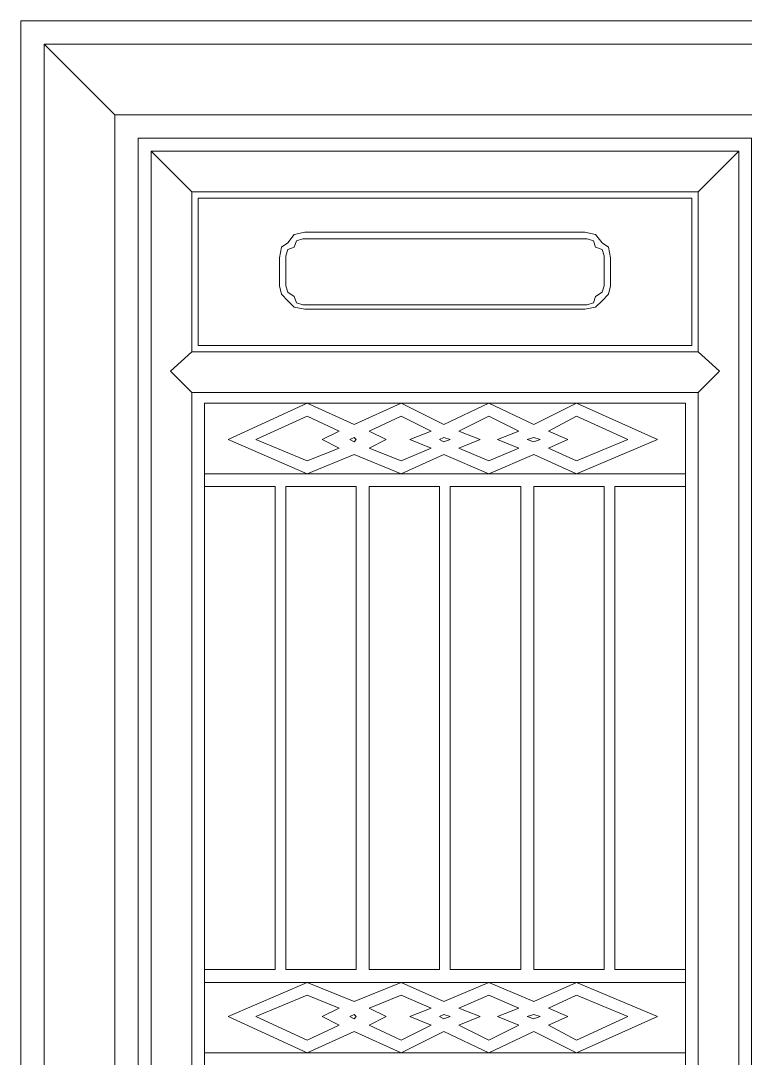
# Model space of a CAD drawing. Header units: centimetres. Extents: x -9.8 to 7.8, y -8.8 to 8.
# Drawn here: x -9.82 to -5.07, y 1.19 to 7.98 of the extents above; entities that cross this region are included whole.
import ezdxf

# ---------------------------------------------------------------- set-up
doc = ezdxf.new("R2010")
doc.units = ezdxf.units.CM
doc.header["$MEASUREMENT"] = 0
doc.layers.add('layer 1', color=7, linetype='Continuous')

msp = doc.modelspace()

# ---------------------------------------------------------------- linework, layer by layer
at = {"layer": 'layer 1', "color": 250, "lineweight": 0}
for points, knots in [([(-9.81791, 7.98399), (-9.81791, 7.98399), (7.76277, 7.98399), (7.76277, 7.98399), (7.76277, 7.98399), (7.76277, 7.98399), (7.76277, -8.84087), (7.76277, -8.84087), (7.76277, -8.84087), (7.76277, -8.84087), (-9.81791, -8.84087), (-9.81791, -8.84087), (-9.81791, -8.84087), (-9.81791, -8.84087), (-9.81791, 7.98399), (-9.81791, 7.98399)], [0, 0, 0, 0, 0.25, 0.25, 0.25, 0.25, 0.5, 0.5, 0.5, 0.5, 0.75, 0.75, 0.75, 0.75, 1, 1, 1, 1]), ([(-9.66394, 7.83002), (-9.66394, 7.83002), (7.6088, 7.83002), (7.6088, 7.83002), (7.6088, 7.83002), (7.6088, 7.83002), (7.6088, -8.6869), (7.6088, -8.6869), (7.6088, -8.6869), (7.6088, -8.6869), (-9.66394, -8.6869), (-9.66394, -8.6869), (-9.66394, -8.6869), (-9.66394, -8.6869), (-9.66394, 7.83002), (-9.66394, 7.83002)], [0, 0, 0, 0, 0.25, 0.25, 0.25, 0.25, 0.5, 0.5, 0.5, 0.5, 0.75, 0.75, 0.75, 0.75, 1, 1, 1, 1]), ([(-9.20203, 7.36811), (-9.20203, 7.36811), (7.14689, 7.36811), (7.14689, 7.36811), (7.14689, 7.36811), (7.14689, 7.36811), (7.14689, -8.22499), (7.14689, -8.22499), (7.14689, -8.22499), (7.14689, -8.22499), (-9.20203, -8.22499), (-9.20203, -8.22499), (-9.20203, -8.22499), (-9.20203, -8.22499), (-9.20203, 7.36811), (-9.20203, 7.36811)], [0, 0, 0, 0, 0.25, 0.25, 0.25, 0.25, 0.5, 0.5, 0.5, 0.5, 0.75, 0.75, 0.75, 0.75, 1, 1, 1, 1]), ([(-9.04806, -8.07102), (-9.04806, -8.07102), (-9.04806, 7.21414), (-9.04806, 7.21414), (-9.04806, 7.21414), (-9.04806, 7.21414), (2.98969, 7.21414), (2.98969, 7.21414), (2.98969, 7.21414), (2.98969, 7.21414), (2.98969, -8.07102), (2.98969, -8.07102), (2.98969, -8.07102), (2.98969, -8.07102), (-9.04806, -8.07102), (-9.04806, -8.07102)], [0, 0, 0, 0, 0.25, 0.25, 0.25, 0.25, 0.5, 0.5, 0.5, 0.5, 0.75, 0.75, 0.75, 0.75, 1, 1, 1, 1]), ([(-9.04806, -8.07102), (-9.04806, -8.07102), (-9.04806, 7.21414), (-9.04806, 7.21414), (-9.04806, 7.21414), (-9.04806, 7.21414), (-5.0308, 7.21414), (-5.0308, 7.21414), (-5.0308, 7.21414), (-5.0308, 7.21414), (-5.0308, -8.07102), (-5.0308, -8.07102), (-5.0308, -8.07102), (-5.0308, -8.07102), (-9.04806, -8.07102), (-9.04806, -8.07102)], [0, 0, 0, 0, 0.25, 0.25, 0.25, 0.25, 0.5, 0.5, 0.5, 0.5, 0.75, 0.75, 0.75, 0.75, 1, 1, 1, 1]), ([(-5.1148, -7.98702), (-5.1148, -7.98702), (-8.96406, -7.98702), (-8.96406, -7.98702), (-8.96406, -7.98702), (-8.96406, -7.98702), (-8.96406, 7.13014), (-8.96406, 7.13014), (-8.96406, 7.13014), (-8.96406, 7.13014), (-5.1148, 7.13014), (-5.1148, 7.13014), (-5.1148, 7.13014), (-5.1148, 7.13014), (-5.1148, -7.98702), (-5.1148, -7.98702)], [0, 0, 0, 0, 0.25, 0.25, 0.25, 0.25, 0.5, 0.5, 0.5, 0.5, 0.75, 0.75, 0.75, 0.75, 1, 1, 1, 1]), ([(-8.69803, 6.86411), (-8.69803, 6.86411), (-5.38065, 6.86411), (-5.38065, 6.86411), (-5.38065, 6.86411), (-5.38065, 6.86411), (-5.38065, 5.81437), (-5.38065, 5.81437), (-5.38065, 5.81437), (-5.38065, 5.81437), (-8.69803, 5.81437), (-8.69803, 5.81437), (-8.69803, 5.81437), (-8.69803, 5.81437), (-8.69803, 6.86411), (-8.69803, 6.86411)], [0, 0, 0, 0, 0.25, 0.25, 0.25, 0.25, 0.5, 0.5, 0.5, 0.5, 0.75, 0.75, 0.75, 0.75, 1, 1, 1, 1]), ([(-5.42274, 6.8222), (-5.42274, 6.8222), (-5.42274, 5.85628), (-5.42274, 5.85628), (-5.42274, 5.85628), (-5.42274, 5.85628), (-8.65612, 5.85628), (-8.65612, 5.85628), (-8.65612, 5.85628), (-8.65612, 5.85628), (-8.65612, 6.8222), (-8.65612, 6.8222), (-8.65612, 6.8222), (-8.65612, 6.8222), (-5.42274, 6.8222), (-5.42274, 6.8222), (-5.42274, 6.8222), (-5.42274, 6.8222), (-8.65612, 6.8222), (-8.65612, 6.8222)], [0, 0, 0, 0, 0.2, 0.2, 0.2, 0.2, 0.4, 0.4, 0.4, 0.4, 0.6, 0.6, 0.6, 0.6, 0.8, 0.8, 0.8, 0.8, 1, 1, 1, 1]), ([(-7.95624, 6.59826), (-7.95624, 6.59826), (-8.02621, 6.58423), (-8.02621, 6.58423), (-8.02621, 6.58423), (-8.02621, 6.58423), (-8.0683, 6.52829), (-8.0683, 6.52829)], [0, 0, 0, 0, 0.5, 0.5, 0.5, 0.5, 1, 1, 1, 1]), ([(-6.01056, 6.52829), (-6.01056, 6.52829), (-6.05265, 6.58423), (-6.05265, 6.58423), (-6.05265, 6.58423), (-6.05265, 6.58423), (-6.12262, 6.59826), (-6.12262, 6.59826)], [0, 0, 0, 0, 0.5, 0.5, 0.5, 0.5, 1, 1, 1, 1]), ([(-8.0683, 6.52829), (-8.0683, 6.52829), (-8.11021, 6.50023), (-8.11021, 6.50023), (-8.11021, 6.50023), (-8.11021, 6.50023), (-8.12424, 6.43026), (-8.12424, 6.43026)], [0, 0, 0, 0, 0.5, 0.5, 0.5, 0.5, 1, 1, 1, 1]), ([(-7.97027, 6.55617), (-7.97027, 6.55617), (-8.01218, 6.54232), (-8.01218, 6.54232), (-8.01218, 6.54232), (-8.01218, 6.54232), (-8.02621, 6.50023), (-8.02621, 6.50023)], [0, 0, 0, 0, 0.5, 0.5, 0.5, 0.5, 1, 1, 1, 1]), ([(-6.05265, 6.50023), (-6.05265, 6.50023), (-6.06668, 6.54232), (-6.06668, 6.54232), (-6.06668, 6.54232), (-6.06668, 6.54232), (-6.10859, 6.55617), (-6.10859, 6.55617)], [0, 0, 0, 0, 0.5, 0.5, 0.5, 0.5, 1, 1, 1, 1]), ([(-5.95462, 6.43026), (-5.95462, 6.43026), (-5.96865, 6.50023), (-5.96865, 6.50023), (-5.96865, 6.50023), (-5.96865, 6.50023), (-6.01056, 6.52829), (-6.01056, 6.52829)], [0, 0, 0, 0, 0.5, 0.5, 0.5, 0.5, 1, 1, 1, 1]), ([(-8.02621, 6.50023), (-8.02621, 6.50023), (-8.0683, 6.4862), (-8.0683, 6.4862), (-8.0683, 6.4862), (-8.0683, 6.4862), (-8.08215, 6.44429), (-8.08215, 6.44429)], [0, 0, 0, 0, 0.5, 0.5, 0.5, 0.5, 1, 1, 1, 1]), ([(-5.99653, 6.44429), (-5.99653, 6.44429), (-6.01056, 6.4862), (-6.01056, 6.4862), (-6.01056, 6.4862), (-6.01056, 6.4862), (-6.05265, 6.50023), (-6.05265, 6.50023)], [0, 0, 0, 0, 0.5, 0.5, 0.5, 0.5, 1, 1, 1, 1]), ([(-8.12424, 6.24823), (-8.12424, 6.24823), (-8.11021, 6.19229), (-8.11021, 6.19229), (-8.11021, 6.19229), (-8.11021, 6.19229), (-8.0683, 6.15037), (-8.0683, 6.15037)], [0, 0, 0, 0, 0.5, 0.5, 0.5, 0.5, 1, 1, 1, 1]), ([(-8.08215, 6.24823), (-8.08215, 6.24823), (-8.0683, 6.20632), (-8.0683, 6.20632), (-8.0683, 6.20632), (-8.0683, 6.20632), (-8.02621, 6.17826), (-8.02621, 6.17826)], [0, 0, 0, 0, 0.5, 0.5, 0.5, 0.5, 1, 1, 1, 1]), ([(-6.05265, 6.17826), (-6.05265, 6.17826), (-6.01056, 6.20632), (-6.01056, 6.20632), (-6.01056, 6.20632), (-6.01056, 6.20632), (-5.99653, 6.24823), (-5.99653, 6.24823)], [0, 0, 0, 0, 0.5, 0.5, 0.5, 0.5, 1, 1, 1, 1]), ([(-6.01056, 6.15037), (-6.01056, 6.15037), (-5.96865, 6.19229), (-5.96865, 6.19229), (-5.96865, 6.19229), (-5.96865, 6.19229), (-5.95462, 6.24823), (-5.95462, 6.24823)], [0, 0, 0, 0, 0.5, 0.5, 0.5, 0.5, 1, 1, 1, 1]), ([(-8.0683, 6.15037), (-8.0683, 6.15037), (-8.02621, 6.10828), (-8.02621, 6.10828), (-8.02621, 6.10828), (-8.02621, 6.10828), (-7.95624, 6.09425), (-7.95624, 6.09425)], [0, 0, 0, 0, 0.5, 0.5, 0.5, 0.5, 1, 1, 1, 1]), ([(-8.02621, 6.17826), (-8.02621, 6.17826), (-8.01218, 6.13634), (-8.01218, 6.13634), (-8.01218, 6.13634), (-8.01218, 6.13634), (-7.97027, 6.12231), (-7.97027, 6.12231)], [0, 0, 0, 0, 0.5, 0.5, 0.5, 0.5, 1, 1, 1, 1]), ([(-6.12262, 6.09425), (-6.12262, 6.09425), (-6.05265, 6.10828), (-6.05265, 6.10828), (-6.05265, 6.10828), (-6.05265, 6.10828), (-6.01056, 6.15037), (-6.01056, 6.15037)], [0, 0, 0, 0, 0.5, 0.5, 0.5, 0.5, 1, 1, 1, 1]), ([(-6.10859, 6.12231), (-6.10859, 6.12231), (-6.06668, 6.13634), (-6.06668, 6.13634), (-6.06668, 6.13634), (-6.06668, 6.13634), (-6.05265, 6.17826), (-6.05265, 6.17826)], [0, 0, 0, 0, 0.5, 0.5, 0.5, 0.5, 1, 1, 1, 1]), ([(-8.69803, -6.4054), (-8.69803, -6.4054), (-8.69803, 5.54834), (-8.69803, 5.54834), (-8.69803, 5.54834), (-8.69803, 5.54834), (-5.38065, 5.54834), (-5.38065, 5.54834), (-5.38065, 5.54834), (-5.38065, 5.54834), (-5.38065, -6.4054), (-5.38065, -6.4054), (-5.38065, -6.4054), (-5.38065, -6.4054), (-8.69803, -6.4054), (-8.69803, -6.4054)], [0, 0, 0, 0, 0.25, 0.25, 0.25, 0.25, 0.5, 0.5, 0.5, 0.5, 0.75, 0.75, 0.75, 0.75, 1, 1, 1, 1]), ([(-8.61421, -6.33543), (-8.61421, -6.33543), (-8.61421, 5.47837), (-8.61421, 5.47837), (-8.61421, 5.47837), (-8.61421, 5.47837), (-5.46465, 5.47837), (-5.46465, 5.47837), (-5.46465, 5.47837), (-5.46465, 5.47837), (-5.46465, -6.33543), (-5.46465, -6.33543), (-5.46465, -6.33543), (-5.46465, -6.33543), (-8.61421, -6.33543), (-8.61421, -6.33543)], [0, 0, 0, 0, 0.25, 0.25, 0.25, 0.25, 0.5, 0.5, 0.5, 0.5, 0.75, 0.75, 0.75, 0.75, 1, 1, 1, 1]), ([(-7.32633, 5.47837), (-7.32633, 5.47837), (-7.63427, 5.33843), (-7.63427, 5.33843), (-7.63427, 5.33843), (-7.63427, 5.33843), (-7.94221, 5.47837), (-7.94221, 5.47837), (-7.94221, 5.47837), (-7.94221, 5.47837), (-8.46024, 5.2404), (-8.46024, 5.2404), (-8.46024, 5.2404), (-8.46024, 5.2404), (-7.94221, 5.01646), (-7.94221, 5.01646), (-7.94221, 5.01646), (-7.94221, 5.01646), (-7.63427, 5.14255), (-7.63427, 5.14255), (-7.63427, 5.14255), (-7.63427, 5.14255), (-7.32633, 5.01646), (-7.32633, 5.01646), (-7.32633, 5.01646), (-7.32633, 5.01646), (-7.04645, 5.14255), (-7.04645, 5.14255), (-7.04645, 5.14255), (-7.04645, 5.14255), (-6.75254, 5.01646), (-6.75254, 5.01646), (-6.75254, 5.01646), (-6.75254, 5.01646), (-6.45845, 5.14255), (-6.45845, 5.14255), (-6.45845, 5.14255), (-6.45845, 5.14255), (-6.17857, 5.01646), (-6.17857, 5.01646), (-6.17857, 5.01646), (-6.17857, 5.01646), (-5.64668, 5.2404), (-5.64668, 5.2404), (-5.64668, 5.2404), (-5.64668, 5.2404), (-6.17857, 5.47837), (-6.17857, 5.47837), (-6.17857, 5.47837), (-6.17857, 5.47837), (-6.45845, 5.33843), (-6.45845, 5.33843), (-6.45845, 5.33843), (-6.45845, 5.33843), (-6.75254, 5.47837), (-6.75254, 5.47837), (-6.75254, 5.47837), (-6.75254, 5.47837), (-7.04645, 5.33843), (-7.04645, 5.33843), (-7.04645, 5.33843), (-7.04645, 5.33843), (-7.32633, 5.47837), (-7.32633, 5.47837)], [0, 0, 0, 0, 0.0625, 0.0625, 0.0625, 0.0625, 0.125, 0.125, 0.125, 0.125, 0.1875, 0.1875, 0.1875, 0.1875, 0.25, 0.25, 0.25, 0.25, 0.3125, 0.3125, 0.3125, 0.3125, 0.375, 0.375, 0.375, 0.375, 0.4375, 0.4375, 0.4375, 0.4375, 0.5, 0.5, 0.5, 0.5, 0.5625, 0.5625, 0.5625, 0.5625, 0.625, 0.625, 0.625, 0.625, 0.6875, 0.6875, 0.6875, 0.6875, 0.75, 0.75, 0.75, 0.75, 0.8125, 0.8125, 0.8125, 0.8125, 0.875, 0.875, 0.875, 0.875, 0.9375, 0.9375, 0.9375, 0.9375, 1, 1, 1, 1]), ([(-7.7323, 5.29652), (-7.7323, 5.29652), (-7.84436, 5.2404), (-7.84436, 5.2404), (-7.84436, 5.2404), (-7.84436, 5.2404), (-7.7323, 5.18446), (-7.7323, 5.18446), (-7.7323, 5.18446), (-7.7323, 5.18446), (-7.94221, 5.10046), (-7.94221, 5.10046), (-7.94221, 5.10046), (-7.94221, 5.10046), (-8.27821, 5.2404), (-8.27821, 5.2404), (-8.27821, 5.2404), (-8.27821, 5.2404), (-7.94221, 5.39437), (-7.94221, 5.39437), (-7.94221, 5.39437), (-7.94221, 5.39437), (-7.7323, 5.29652), (-7.7323, 5.29652)], [0, 0, 0, 0, 0.1666667, 0.1666667, 0.1666667, 0.1666667, 0.3333333, 0.3333333, 0.3333333, 0.3333333, 0.5, 0.5, 0.5, 0.5, 0.6666667, 0.6666667, 0.6666667, 0.6666667, 0.8333333, 0.8333333, 0.8333333, 0.8333333, 1, 1, 1, 1]), ([(-7.13045, 5.18446), (-7.13045, 5.18446), (-7.27039, 5.2404), (-7.27039, 5.2404), (-7.27039, 5.2404), (-7.27039, 5.2404), (-7.13045, 5.29652), (-7.13045, 5.29652), (-7.13045, 5.29652), (-7.13045, 5.29652), (-7.32633, 5.39437), (-7.32633, 5.39437), (-7.32633, 5.39437), (-7.32633, 5.39437), (-7.53624, 5.29652), (-7.53624, 5.29652), (-7.53624, 5.29652), (-7.53624, 5.29652), (-7.42436, 5.2404), (-7.42436, 5.2404), (-7.42436, 5.2404), (-7.42436, 5.2404), (-7.53624, 5.18446), (-7.53624, 5.18446), (-7.53624, 5.18446), (-7.53624, 5.18446), (-7.32633, 5.10046), (-7.32633, 5.10046), (-7.32633, 5.10046), (-7.32633, 5.10046), (-7.13045, 5.18446), (-7.13045, 5.18446)], [0, 0, 0, 0, 0.125, 0.125, 0.125, 0.125, 0.25, 0.25, 0.25, 0.25, 0.375, 0.375, 0.375, 0.375, 0.5, 0.5, 0.5, 0.5, 0.625, 0.625, 0.625, 0.625, 0.75, 0.75, 0.75, 0.75, 0.875, 0.875, 0.875, 0.875, 1, 1, 1, 1]), ([(-6.94842, 5.29652), (-6.94842, 5.29652), (-6.80848, 5.2404), (-6.80848, 5.2404), (-6.80848, 5.2404), (-6.80848, 5.2404), (-6.94842, 5.18446), (-6.94842, 5.18446), (-6.94842, 5.18446), (-6.94842, 5.18446), (-6.75254, 5.10046), (-6.75254, 5.10046), (-6.75254, 5.10046), (-6.75254, 5.10046), (-6.55648, 5.18446), (-6.55648, 5.18446), (-6.55648, 5.18446), (-6.55648, 5.18446), (-6.69642, 5.2404), (-6.69642, 5.2404), (-6.69642, 5.2404), (-6.69642, 5.2404), (-6.55648, 5.29652), (-6.55648, 5.29652), (-6.55648, 5.29652), (-6.55648, 5.29652), (-6.75254, 5.39437), (-6.75254, 5.39437), (-6.75254, 5.39437), (-6.75254, 5.39437), (-6.94842, 5.29652), (-6.94842, 5.29652)], [0, 0, 0, 0, 0.125, 0.125, 0.125, 0.125, 0.25, 0.25, 0.25, 0.25, 0.375, 0.375, 0.375, 0.375, 0.5, 0.5, 0.5, 0.5, 0.625, 0.625, 0.625, 0.625, 0.75, 0.75, 0.75, 0.75, 0.875, 0.875, 0.875, 0.875, 1, 1, 1, 1]), ([(-6.3606, 5.29652), (-6.3606, 5.29652), (-6.23451, 5.2404), (-6.23451, 5.2404), (-6.23451, 5.2404), (-6.23451, 5.2404), (-6.3606, 5.18446), (-6.3606, 5.18446), (-6.3606, 5.18446), (-6.3606, 5.18446), (-6.17857, 5.10046), (-6.17857, 5.10046), (-6.17857, 5.10046), (-6.17857, 5.10046), (-5.84256, 5.2404), (-5.84256, 5.2404), (-5.84256, 5.2404), (-5.84256, 5.2404), (-6.17857, 5.39437), (-6.17857, 5.39437), (-6.17857, 5.39437), (-6.17857, 5.39437), (-6.3606, 5.29652), (-6.3606, 5.29652)], [0, 0, 0, 0, 0.1666667, 0.1666667, 0.1666667, 0.1666667, 0.3333333, 0.3333333, 0.3333333, 0.3333333, 0.5, 0.5, 0.5, 0.5, 0.6666667, 0.6666667, 0.6666667, 0.6666667, 0.8333333, 0.8333333, 0.8333333, 0.8333333, 1, 1, 1, 1]), ([(-7.63427, 5.22655), (-7.63427, 5.22655), (-7.66233, 5.2404), (-7.66233, 5.2404), (-7.66233, 5.2404), (-7.66233, 5.2404), (-7.63427, 5.25443), (-7.63427, 5.25443), (-7.63427, 5.25443), (-7.63427, 5.25443), (-7.62024, 5.2404), (-7.62024, 5.2404), (-7.62024, 5.2404), (-7.62024, 5.2404), (-7.63427, 5.22655), (-7.63427, 5.22655)], [0, 0, 0, 0, 0.25, 0.25, 0.25, 0.25, 0.5, 0.5, 0.5, 0.5, 0.75, 0.75, 0.75, 0.75, 1, 1, 1, 1]), ([(-7.04645, 5.22655), (-7.04645, 5.22655), (-7.00436, 5.2404), (-7.00436, 5.2404), (-7.00436, 5.2404), (-7.00436, 5.2404), (-7.04645, 5.25443), (-7.04645, 5.25443), (-7.04645, 5.25443), (-7.04645, 5.25443), (-7.07433, 5.2404), (-7.07433, 5.2404), (-7.07433, 5.2404), (-7.07433, 5.2404), (-7.04645, 5.22655), (-7.04645, 5.22655)], [0, 0, 0, 0, 0.25, 0.25, 0.25, 0.25, 0.5, 0.5, 0.5, 0.5, 0.75, 0.75, 0.75, 0.75, 1, 1, 1, 1]), ([(-6.45845, 5.25443), (-6.45845, 5.25443), (-6.50054, 5.2404), (-6.50054, 5.2404), (-6.50054, 5.2404), (-6.50054, 5.2404), (-6.45845, 5.22655), (-6.45845, 5.22655)], [0, 0, 0, 0, 0.5, 0.5, 0.5, 0.5, 1, 1, 1, 1]), ([(-6.45845, 5.22655), (-6.45845, 5.22655), (-6.41654, 5.2404), (-6.41654, 5.2404), (-6.41654, 5.2404), (-6.41654, 5.2404), (-6.45845, 5.25443), (-6.45845, 5.25443)], [0, 0, 0, 0, 0.5, 0.5, 0.5, 0.5, 1, 1, 1, 1]), ([(-8.61421, 1.76905), (-8.61421, 1.76905), (-8.1523, 1.76905), (-8.1523, 1.76905), (-8.1523, 1.76905), (-8.1523, 1.76905), (-8.1523, 4.93246), (-8.1523, 4.93246), (-8.1523, 4.93246), (-8.1523, 4.93246), (-8.61421, 4.93246), (-8.61421, 4.93246)], [0, 0, 0, 0, 0.3333333, 0.3333333, 0.3333333, 0.3333333, 0.6666667, 0.6666667, 0.6666667, 0.6666667, 1, 1, 1, 1]), ([(-7.62024, 1.76905), (-7.62024, 1.76905), (-7.62024, 4.93246), (-7.62024, 4.93246), (-7.62024, 4.93246), (-7.62024, 4.93246), (-8.08215, 4.93246), (-8.08215, 4.93246), (-8.08215, 4.93246), (-8.08215, 4.93246), (-8.08215, 1.76905), (-8.08215, 1.76905), (-8.08215, 1.76905), (-8.08215, 1.76905), (-7.62024, 1.76905), (-7.62024, 1.76905)], [0, 0, 0, 0, 0.25, 0.25, 0.25, 0.25, 0.5, 0.5, 0.5, 0.5, 0.75, 0.75, 0.75, 0.75, 1, 1, 1, 1]), ([(-7.07433, 1.76905), (-7.07433, 1.76905), (-7.07433, 4.93246), (-7.07433, 4.93246), (-7.07433, 4.93246), (-7.07433, 4.93246), (-7.53624, 4.93246), (-7.53624, 4.93246), (-7.53624, 4.93246), (-7.53624, 4.93246), (-7.53624, 1.76905), (-7.53624, 1.76905), (-7.53624, 1.76905), (-7.53624, 1.76905), (-7.07433, 1.76905), (-7.07433, 1.76905)], [0, 0, 0, 0, 0.25, 0.25, 0.25, 0.25, 0.5, 0.5, 0.5, 0.5, 0.75, 0.75, 0.75, 0.75, 1, 1, 1, 1]), ([(-6.54245, 1.76905), (-6.54245, 1.76905), (-6.54245, 4.93246), (-6.54245, 4.93246), (-6.54245, 4.93246), (-6.54245, 4.93246), (-7.00436, 4.93246), (-7.00436, 4.93246), (-7.00436, 4.93246), (-7.00436, 4.93246), (-7.00436, 1.76905), (-7.00436, 1.76905), (-7.00436, 1.76905), (-7.00436, 1.76905), (-6.54245, 1.76905), (-6.54245, 1.76905)], [0, 0, 0, 0, 0.25, 0.25, 0.25, 0.25, 0.5, 0.5, 0.5, 0.5, 0.75, 0.75, 0.75, 0.75, 1, 1, 1, 1]), ([(-5.99653, 1.76905), (-5.99653, 1.76905), (-5.99653, 4.93246), (-5.99653, 4.93246), (-5.99653, 4.93246), (-5.99653, 4.93246), (-6.45845, 4.93246), (-6.45845, 4.93246), (-6.45845, 4.93246), (-6.45845, 4.93246), (-6.45845, 1.76905), (-6.45845, 1.76905), (-6.45845, 1.76905), (-6.45845, 1.76905), (-5.99653, 1.76905), (-5.99653, 1.76905)], [0, 0, 0, 0, 0.25, 0.25, 0.25, 0.25, 0.5, 0.5, 0.5, 0.5, 0.75, 0.75, 0.75, 0.75, 1, 1, 1, 1]), ([(-5.46465, 4.93246), (-5.46465, 4.93246), (-5.92656, 4.93246), (-5.92656, 4.93246), (-5.92656, 4.93246), (-5.92656, 4.93246), (-5.92656, 1.76905), (-5.92656, 1.76905), (-5.92656, 1.76905), (-5.92656, 1.76905), (-5.46465, 1.76905), (-5.46465, 1.76905)], [0, 0, 0, 0, 0.3333333, 0.3333333, 0.3333333, 0.3333333, 0.6666667, 0.6666667, 0.6666667, 0.6666667, 1, 1, 1, 1]), ([(-7.32633, 1.68505), (-7.32633, 1.68505), (-7.63427, 1.55914), (-7.63427, 1.55914), (-7.63427, 1.55914), (-7.63427, 1.55914), (-7.94221, 1.68505), (-7.94221, 1.68505), (-7.94221, 1.68505), (-7.94221, 1.68505), (-8.46024, 1.46111), (-8.46024, 1.46111), (-8.46024, 1.46111), (-8.46024, 1.46111), (-7.94221, 1.22314), (-7.94221, 1.22314), (-7.94221, 1.22314), (-7.94221, 1.22314), (-7.63427, 1.36326), (-7.63427, 1.36326), (-7.63427, 1.36326), (-7.63427, 1.36326), (-7.32633, 1.22314), (-7.32633, 1.22314), (-7.32633, 1.22314), (-7.32633, 1.22314), (-7.04645, 1.36326), (-7.04645, 1.36326), (-7.04645, 1.36326), (-7.04645, 1.36326), (-6.75254, 1.22314), (-6.75254, 1.22314), (-6.75254, 1.22314), (-6.75254, 1.22314), (-6.45845, 1.36326), (-6.45845, 1.36326), (-6.45845, 1.36326), (-6.45845, 1.36326), (-6.17857, 1.22314), (-6.17857, 1.22314), (-6.17857, 1.22314), (-6.17857, 1.22314), (-5.64668, 1.46111), (-5.64668, 1.46111), (-5.64668, 1.46111), (-5.64668, 1.46111), (-6.17857, 1.68505), (-6.17857, 1.68505), (-6.17857, 1.68505), (-6.17857, 1.68505), (-6.45845, 1.55914), (-6.45845, 1.55914), (-6.45845, 1.55914), (-6.45845, 1.55914), (-6.75254, 1.68505), (-6.75254, 1.68505), (-6.75254, 1.68505), (-6.75254, 1.68505), (-7.04645, 1.55914), (-7.04645, 1.55914), (-7.04645, 1.55914), (-7.04645, 1.55914), (-7.32633, 1.68505), (-7.32633, 1.68505)], [0, 0, 0, 0, 0.0625, 0.0625, 0.0625, 0.0625, 0.125, 0.125, 0.125, 0.125, 0.1875, 0.1875, 0.1875, 0.1875, 0.25, 0.25, 0.25, 0.25, 0.3125, 0.3125, 0.3125, 0.3125, 0.375, 0.375, 0.375, 0.375, 0.4375, 0.4375, 0.4375, 0.4375, 0.5, 0.5, 0.5, 0.5, 0.5625, 0.5625, 0.5625, 0.5625, 0.625, 0.625, 0.625, 0.625, 0.6875, 0.6875, 0.6875, 0.6875, 0.75, 0.75, 0.75, 0.75, 0.8125, 0.8125, 0.8125, 0.8125, 0.875, 0.875, 0.875, 0.875, 0.9375, 0.9375, 0.9375, 0.9375, 1, 1, 1, 1]), ([(-7.7323, 1.51723), (-7.7323, 1.51723), (-7.84436, 1.46111), (-7.84436, 1.46111), (-7.84436, 1.46111), (-7.84436, 1.46111), (-7.7323, 1.40517), (-7.7323, 1.40517), (-7.7323, 1.40517), (-7.7323, 1.40517), (-7.94221, 1.30714), (-7.94221, 1.30714), (-7.94221, 1.30714), (-7.94221, 1.30714), (-8.27821, 1.46111), (-8.27821, 1.46111), (-8.27821, 1.46111), (-8.27821, 1.46111), (-7.94221, 1.60123), (-7.94221, 1.60123), (-7.94221, 1.60123), (-7.94221, 1.60123), (-7.7323, 1.51723), (-7.7323, 1.51723)], [0, 0, 0, 0, 0.1666667, 0.1666667, 0.1666667, 0.1666667, 0.3333333, 0.3333333, 0.3333333, 0.3333333, 0.5, 0.5, 0.5, 0.5, 0.6666667, 0.6666667, 0.6666667, 0.6666667, 0.8333333, 0.8333333, 0.8333333, 0.8333333, 1, 1, 1, 1]), ([(-7.13045, 1.40517), (-7.13045, 1.40517), (-7.27039, 1.46111), (-7.27039, 1.46111), (-7.27039, 1.46111), (-7.27039, 1.46111), (-7.13045, 1.51723), (-7.13045, 1.51723), (-7.13045, 1.51723), (-7.13045, 1.51723), (-7.32633, 1.60123), (-7.32633, 1.60123), (-7.32633, 1.60123), (-7.32633, 1.60123), (-7.53624, 1.51723), (-7.53624, 1.51723), (-7.53624, 1.51723), (-7.53624, 1.51723), (-7.42436, 1.46111), (-7.42436, 1.46111), (-7.42436, 1.46111), (-7.42436, 1.46111), (-7.53624, 1.40517), (-7.53624, 1.40517), (-7.53624, 1.40517), (-7.53624, 1.40517), (-7.32633, 1.30714), (-7.32633, 1.30714), (-7.32633, 1.30714), (-7.32633, 1.30714), (-7.13045, 1.40517), (-7.13045, 1.40517)], [0, 0, 0, 0, 0.125, 0.125, 0.125, 0.125, 0.25, 0.25, 0.25, 0.25, 0.375, 0.375, 0.375, 0.375, 0.5, 0.5, 0.5, 0.5, 0.625, 0.625, 0.625, 0.625, 0.75, 0.75, 0.75, 0.75, 0.875, 0.875, 0.875, 0.875, 1, 1, 1, 1]), ([(-6.94842, 1.51723), (-6.94842, 1.51723), (-6.80848, 1.46111), (-6.80848, 1.46111), (-6.80848, 1.46111), (-6.80848, 1.46111), (-6.94842, 1.40517), (-6.94842, 1.40517), (-6.94842, 1.40517), (-6.94842, 1.40517), (-6.75254, 1.30714), (-6.75254, 1.30714), (-6.75254, 1.30714), (-6.75254, 1.30714), (-6.55648, 1.40517), (-6.55648, 1.40517), (-6.55648, 1.40517), (-6.55648, 1.40517), (-6.69642, 1.46111), (-6.69642, 1.46111), (-6.69642, 1.46111), (-6.69642, 1.46111), (-6.55648, 1.51723), (-6.55648, 1.51723), (-6.55648, 1.51723), (-6.55648, 1.51723), (-6.75254, 1.60123), (-6.75254, 1.60123), (-6.75254, 1.60123), (-6.75254, 1.60123), (-6.94842, 1.51723), (-6.94842, 1.51723)], [0, 0, 0, 0, 0.125, 0.125, 0.125, 0.125, 0.25, 0.25, 0.25, 0.25, 0.375, 0.375, 0.375, 0.375, 0.5, 0.5, 0.5, 0.5, 0.625, 0.625, 0.625, 0.625, 0.75, 0.75, 0.75, 0.75, 0.875, 0.875, 0.875, 0.875, 1, 1, 1, 1]), ([(-6.3606, 1.51723), (-6.3606, 1.51723), (-6.23451, 1.46111), (-6.23451, 1.46111), (-6.23451, 1.46111), (-6.23451, 1.46111), (-6.3606, 1.40517), (-6.3606, 1.40517), (-6.3606, 1.40517), (-6.3606, 1.40517), (-6.17857, 1.30714), (-6.17857, 1.30714), (-6.17857, 1.30714), (-6.17857, 1.30714), (-5.84256, 1.46111), (-5.84256, 1.46111), (-5.84256, 1.46111), (-5.84256, 1.46111), (-6.17857, 1.60123), (-6.17857, 1.60123), (-6.17857, 1.60123), (-6.17857, 1.60123), (-6.3606, 1.51723), (-6.3606, 1.51723)], [0, 0, 0, 0, 0.1666667, 0.1666667, 0.1666667, 0.1666667, 0.3333333, 0.3333333, 0.3333333, 0.3333333, 0.5, 0.5, 0.5, 0.5, 0.6666667, 0.6666667, 0.6666667, 0.6666667, 0.8333333, 0.8333333, 0.8333333, 0.8333333, 1, 1, 1, 1]), ([(-7.63427, 1.44726), (-7.63427, 1.44726), (-7.66233, 1.46111), (-7.66233, 1.46111), (-7.66233, 1.46111), (-7.66233, 1.46111), (-7.63427, 1.47514), (-7.63427, 1.47514), (-7.63427, 1.47514), (-7.63427, 1.47514), (-7.62024, 1.46111), (-7.62024, 1.46111), (-7.62024, 1.46111), (-7.62024, 1.46111), (-7.63427, 1.44726), (-7.63427, 1.44726)], [0, 0, 0, 0, 0.25, 0.25, 0.25, 0.25, 0.5, 0.5, 0.5, 0.5, 0.75, 0.75, 0.75, 0.75, 1, 1, 1, 1]), ([(-7.04645, 1.44726), (-7.04645, 1.44726), (-7.00436, 1.46111), (-7.00436, 1.46111), (-7.00436, 1.46111), (-7.00436, 1.46111), (-7.04645, 1.47514), (-7.04645, 1.47514), (-7.04645, 1.47514), (-7.04645, 1.47514), (-7.07433, 1.46111), (-7.07433, 1.46111), (-7.07433, 1.46111), (-7.07433, 1.46111), (-7.04645, 1.44726), (-7.04645, 1.44726)], [0, 0, 0, 0, 0.25, 0.25, 0.25, 0.25, 0.5, 0.5, 0.5, 0.5, 0.75, 0.75, 0.75, 0.75, 1, 1, 1, 1]), ([(-6.45845, 1.47514), (-6.45845, 1.47514), (-6.50054, 1.46111), (-6.50054, 1.46111), (-6.50054, 1.46111), (-6.50054, 1.46111), (-6.45845, 1.44726), (-6.45845, 1.44726)], [0, 0, 0, 0, 0.5, 0.5, 0.5, 0.5, 1, 1, 1, 1]), ([(-6.45845, 1.44726), (-6.45845, 1.44726), (-6.41654, 1.46111), (-6.41654, 1.46111), (-6.41654, 1.46111), (-6.41654, 1.46111), (-6.45845, 1.47514), (-6.45845, 1.47514)], [0, 0, 0, 0, 0.5, 0.5, 0.5, 0.5, 1, 1, 1, 1])]:
    msp.add_open_spline(points, degree=3, knots=knots, dxfattribs=at)
for points in [[(-9.66394, 7.83002), (-9.66394, 7.83002), (-9.20203, 7.36811), (-9.20203, 7.36811)], [(-8.69803, 6.86411), (-8.69803, 6.86411), (-8.96406, 7.13014), (-8.96406, 7.13014)], [(-5.1148, 7.13014), (-5.1148, 7.13014), (-5.38065, 6.86411), (-5.38065, 6.86411)], [(-8.65612, 6.8222), (-8.65612, 6.8222), (-8.65612, 5.85628), (-8.65612, 5.85628)], [(-5.42274, 6.8222), (-5.42274, 6.8222), (-5.42274, 5.85628), (-5.42274, 5.85628)], [(-7.95624, 6.59826), (-7.95624, 6.59826), (-6.12262, 6.59826), (-6.12262, 6.59826)], [(-7.97027, 6.55617), (-7.97027, 6.55617), (-6.10859, 6.55617), (-6.10859, 6.55617)], [(-8.12424, 6.24823), (-8.12424, 6.24823), (-8.12424, 6.43026), (-8.12424, 6.43026)], [(-8.08215, 6.24823), (-8.08215, 6.24823), (-8.08215, 6.44429), (-8.08215, 6.44429)], [(-5.99653, 6.44429), (-5.99653, 6.44429), (-5.99653, 6.24823), (-5.99653, 6.24823)], [(-5.95462, 6.43026), (-5.95462, 6.43026), (-5.95462, 6.24823), (-5.95462, 6.24823)], [(-6.10859, 6.12231), (-6.10859, 6.12231), (-7.97027, 6.12231), (-7.97027, 6.12231)], [(-6.12262, 6.09425), (-6.12262, 6.09425), (-7.95624, 6.09425), (-7.95624, 6.09425)], [(-8.69803, 5.81437), (-8.69803, 5.81437), (-8.83815, 5.68846), (-8.83815, 5.68846)], [(-5.38065, 5.81437), (-5.38065, 5.81437), (-5.24071, 5.68846), (-5.24071, 5.68846)], [(-8.69803, 5.54834), (-8.69803, 5.54834), (-8.83815, 5.68846), (-8.83815, 5.68846)], [(-5.38065, 5.54834), (-5.38065, 5.54834), (-5.24071, 5.68846), (-5.24071, 5.68846)], [(-5.46465, 5.01646), (-5.46465, 5.01646), (-8.61421, 5.01646), (-8.61421, 5.01646)], [(-5.46465, 1.68505), (-5.46465, 1.68505), (-8.61421, 1.68505), (-8.61421, 1.68505)], [(-5.46465, 1.22314), (-5.46465, 1.22314), (-8.61421, 1.22314), (-8.61421, 1.22314)]]:
    msp.add_open_spline(points, degree=3, dxfattribs=at)

doc.saveas('drawing.dxf')
